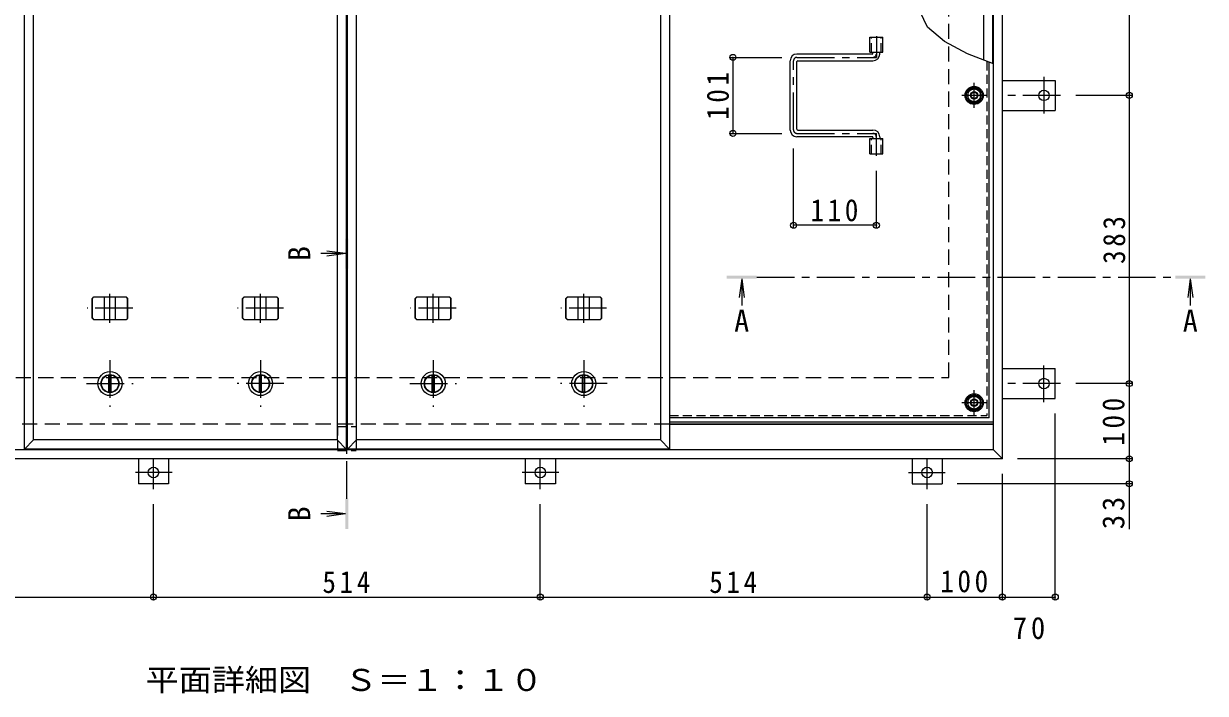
# Model space of a CAD drawing. Units: millimetres at full size, sheet at 1:10. Extents: x -2620 to 2776, y -1962 to 1690.
# Drawn here: x -1802 to -232, y -330 to 560 of the extents above; entities that cross this region are included whole.
import ezdxf
from ezdxf.enums import TextEntityAlignment as Align

# ---------------------------------------------------------------- set-up
doc = ezdxf.new("R2010")
doc.units = ezdxf.units.MM
doc.header["$LTSCALE"] = 10
doc.header["$PDMODE"] = 32
doc.header["$PDSIZE"] = 8
for name, pattern in [('CHAIN1', [8, 5, -1, 1, -1]), ('DASHED1', [1.8, 1.2, -0.6]), ('DASHED2', [3, 2, -1])]:
    doc.linetypes.add(name, pattern=pattern)
for name, color, linetype, lineweight in [('0-1_躯体', 2, 'Continuous', 9), ('0-2_仕上', 3, 'Continuous', 9), ('0-3_建具', 4, 'Continuous', 9), ('0-4_その他', 7, 'Continuous', 9), ('0-5_寸法', 7, 'Continuous', 9), ('0-6_ハッチ', 6, 'Continuous', 9), ('0-7', 2, 'Continuous', 9), ('0-A', 3, 'DASHED1', 9), ('0-C', 2, 'Continuous', 9), ('0-E', 3, 'Continuous', 9), ('0-F', 7, 'Continuous', 9)]:
    doc.layers.add(name, color=color, linetype=linetype, lineweight=lineweight)
doc.styles.add('ＭＳ ゴシック', font='')
doc.styles.get('ＭＳ ゴシック').set_extended_font_data('MS Gothic')

msp = doc.modelspace()

# ---------------------------------------------------------------- linework, layer by layer
at = {"layer": '0-1_躯体', "linetype": 'DASHED2'}
for p, q in [((-572.75, 90.03), (-572.75, 840.03)), ((-2172.75, 90.03), (-572.75, 90.03)), ((-944.25, 28.03), (-2231.75, 28.03))]:
    msp.add_line(p, q, dxfattribs=at)
at = {"layer": '0-1_躯体'}
msp.add_line((-513.75, 28.04), (-944.25, 28.04), dxfattribs=at)
at = {"layer": '0-2_仕上'}
for p, q in [((-1801.25, -4.97), (-1801.25, 935.03)), ((-1373.75, 935.03), (-1373.75, -4.97)), ((-1371.75, -4.97), (-1371.75, 935.03)), ((-944.25, 935.03), (-944.25, -4.97)), ((-514.75, 935.03), (-514.75, 507.27)), ((-1789.25, 7.03), (-1789.25, 923.03)), ((-1385.75, 923.03), (-1385.75, 7.03)), ((-1359.75, 7.03), (-1359.75, 923.03)), ((-956.25, 923.03), (-956.25, 7.03)), ((-526.75, 923.03), (-526.75, 511.92)), ((-677.9, 522.53), (-677.9, 542.53)), ((-677.9, 542.53), (-660.6, 542.53)), ((-660.6, 522.53), (-660.6, 542.53)), ((-677.9, 522.53), (-660.6, 522.53)), ((-677.9, 387.53), (-677.9, 407.53)), ((-677.9, 407.53), (-660.6, 407.53)), ((-660.6, 387.53), (-660.6, 407.53)), ((-677.9, 387.53), (-660.6, 387.53)), ((-1801.25, -4.97), (-1789.25, 7.03)), ((-1371.75, -4.97), (-1359.75, 7.03)), ((-1373.75, -4.97), (-1801.25, -4.97)), ((-944.25, -4.97), (-1371.75, -4.97))]:
    msp.add_line(p, q, dxfattribs=at)
at = {"layer": '0-2_仕上', "linetype": 'DASHED1'}
for p, q in [((-675.6, 522.53), (-675.6, 542.53)), ((-662.9, 522.53), (-662.9, 542.53)), ((-675.6, 387.53), (-675.6, 407.53)), ((-662.9, 387.53), (-662.9, 407.53))]:
    msp.add_line(p, q, dxfattribs=at)
at = {"layer": '0-2_仕上', "color": 4}
for p, q in [((-1374.75, 254.79), (-1407.52, 254.79)), ((-1374.75, 254.79), (-1399.53, 258.06)), ((-1374.75, 254.79), (-1399.53, 251.53)), ((-848.14, 221.3), (-851.4, 196.52)), ((-848.14, 221.3), (-848.14, 185.7)), ((-848.14, 221.3), (-844.88, 196.52)), ((-252.07, 221.3), (-255.33, 196.52)), ((-252.07, 221.3), (-248.81, 196.52)), ((-252.07, 221.3), (-252.07, 185.7)), ((-1374.75, -91.18), (-1407.52, -91.18)), ((-1374.75, -91.18), (-1399.53, -87.91)), ((-1374.75, -91.18), (-1399.53, -94.44))]:
    msp.add_line(p, q, dxfattribs=at)
at = {"layer": '0-2_仕上', "color": 4, "linetype": 'CHAIN1'}
for p, q in [((-1372.75, -71.18), (-1372.75, 234.79)), ((-828.14, 223.3), (-272.07, 223.3))]:
    msp.add_line(p, q, dxfattribs=at)
at = {"layer": '0-2_仕上'}
for points in [[(-1373.75, -4.97), (-1385.75, 7.03), (-1789.25, 7.03)], [(-944.25, -4.97), (-956.25, 7.03), (-1359.75, 7.03)]]:
    msp.add_lwpolyline(points, dxfattribs=at)
at = {"layer": '0-2_仕上', "color": 4}
for points in [[(-1370.75, 274.79), (-1374.75, 274.79), (-1370.75, 234.79), (-1374.75, 234.79)], [(-868.14, 221.3), (-868.14, 225.3), (-828.14, 221.3), (-828.14, 225.3)], [(-232.07, 221.3), (-232.07, 225.3), (-272.07, 221.3), (-272.07, 225.3)], [(-1374.75, -111.18), (-1370.75, -111.18), (-1374.75, -71.18), (-1370.75, -71.18)]]:
    msp.add_solid(points, dxfattribs=at)
at = {"layer": '0-3_建具', "color": 2}
for p, q in [((-501.75, -17.97), (-501.75, 948.03)), ((-513.75, -5.97), (-513.75, 936.03)), ((-513.75, 28.03), (-944.25, 28.03)), ((-513.75, -5.97), (-2231.75, -5.97)), ((-501.75, -17.97), (-513.75, -5.97)), ((-501.75, -17.97), (-2243.75, -17.97))]:
    msp.add_line(p, q, dxfattribs=at)
at = {"layer": '0-3_建具'}
for p, q in [((-1711.33, 195.03), (-1709.6, 197.03)), ((-1711.33, 169.03), (-1711.33, 195.03)), ((-1710.93, 195.03), (-1711.33, 195.03)), ((-1710.93, 195.03), (-1709.2, 197.03)), ((-1710.93, 169.03), (-1710.93, 195.03)), ((-1665.39, 197.03), (-1709.6, 197.03)), ((-1695, 167.03), (-1695, 197.03)), ((-1680, 167.03), (-1680, 197.03)), ((-1664.06, 195.03), (-1665.79, 197.03)), ((-1663.66, 195.03), (-1665.39, 197.03)), ((-1664.06, 169.03), (-1664.06, 195.03)), ((-1664.06, 195.03), (-1663.66, 195.03)), ((-1663.66, 169.03), (-1663.66, 195.03)), ((-1511.33, 195.03), (-1509.6, 197.03)), ((-1511.33, 169.03), (-1511.33, 195.03)), ((-1510.93, 195.03), (-1511.33, 195.03)), ((-1510.93, 195.03), (-1509.2, 197.03)), ((-1510.93, 169.03), (-1510.93, 195.03)), ((-1465.39, 197.03), (-1509.6, 197.03)), ((-1495, 167.03), (-1495, 197.03)), ((-1480, 167.03), (-1480, 197.03)), ((-1464.06, 195.03), (-1465.79, 197.03)), ((-1463.66, 195.03), (-1465.39, 197.03)), ((-1464.06, 169.03), (-1464.06, 195.03)), ((-1464.06, 195.03), (-1463.66, 195.03)), ((-1463.66, 169.03), (-1463.66, 195.03)), ((-1281.83, 195.03), (-1280.1, 197.03)), ((-1281.83, 169.03), (-1281.83, 195.03)), ((-1281.43, 195.03), (-1281.83, 195.03)), ((-1281.43, 195.03), (-1279.7, 197.03)), ((-1281.43, 169.03), (-1281.43, 195.03)), ((-1235.89, 197.03), (-1280.1, 197.03)), ((-1265.5, 167.03), (-1265.5, 197.03)), ((-1250.5, 167.03), (-1250.5, 197.03)), ((-1234.56, 195.03), (-1236.29, 197.03)), ((-1234.16, 195.03), (-1235.89, 197.03)), ((-1234.56, 169.03), (-1234.56, 195.03)), ((-1234.56, 195.03), (-1234.16, 195.03)), ((-1234.16, 169.03), (-1234.16, 195.03)), ((-1081.83, 195.03), (-1080.1, 197.03)), ((-1081.83, 169.03), (-1081.83, 195.03)), ((-1081.43, 195.03), (-1081.83, 195.03)), ((-1081.43, 195.03), (-1079.7, 197.03)), ((-1081.43, 169.03), (-1081.43, 195.03)), ((-1035.89, 197.03), (-1080.1, 197.03)), ((-1065.5, 167.03), (-1065.5, 197.03)), ((-1050.5, 167.03), (-1050.5, 197.03)), ((-1034.56, 195.03), (-1036.29, 197.03)), ((-1034.16, 195.03), (-1035.89, 197.03)), ((-1034.56, 169.03), (-1034.56, 195.03)), ((-1034.56, 195.03), (-1034.16, 195.03)), ((-1034.16, 169.03), (-1034.16, 195.03)), ((-1711.33, 169.03), (-1709.6, 167.03)), ((-1710.93, 169.03), (-1711.33, 169.03)), ((-1710.93, 169.03), (-1709.2, 167.03)), ((-1709.6, 167.03), (-1665.39, 167.03)), ((-1664.06, 169.03), (-1665.79, 167.03)), ((-1663.66, 169.03), (-1665.39, 167.03)), ((-1664.06, 169.03), (-1663.66, 169.03)), ((-1511.33, 169.03), (-1509.6, 167.03)), ((-1510.93, 169.03), (-1511.33, 169.03)), ((-1510.93, 169.03), (-1509.2, 167.03)), ((-1509.6, 167.03), (-1465.39, 167.03)), ((-1464.06, 169.03), (-1465.79, 167.03)), ((-1463.66, 169.03), (-1465.39, 167.03)), ((-1464.06, 169.03), (-1463.66, 169.03)), ((-1281.83, 169.03), (-1280.1, 167.03)), ((-1281.43, 169.03), (-1281.83, 169.03)), ((-1281.43, 169.03), (-1279.7, 167.03)), ((-1280.1, 167.03), (-1235.89, 167.03)), ((-1234.56, 169.03), (-1236.29, 167.03)), ((-1234.16, 169.03), (-1235.89, 167.03)), ((-1234.56, 169.03), (-1234.16, 169.03)), ((-1081.83, 169.03), (-1080.1, 167.03)), ((-1081.43, 169.03), (-1081.83, 169.03)), ((-1081.43, 169.03), (-1079.7, 167.03)), ((-1080.1, 167.03), (-1035.89, 167.03)), ((-1034.56, 169.03), (-1036.29, 167.03)), ((-1034.16, 169.03), (-1035.89, 167.03)), ((-1034.56, 169.03), (-1034.16, 169.03))]:
    msp.add_line(p, q, dxfattribs=at)
at = {"layer": '0-3_建具', "linetype": 'CHAIN1'}
for p, q in [((-1687.5, 162.58), (-1687.5, 201.49)), ((-1487.5, 162.58), (-1487.5, 201.49)), ((-1258, 162.58), (-1258, 201.49)), ((-1058, 162.58), (-1058, 201.49)), ((-1657.11, 182.03), (-1717.88, 182.03)), ((-1457.11, 182.03), (-1517.88, 182.03)), ((-1227.61, 182.03), (-1288.38, 182.03)), ((-1027.61, 182.03), (-1088.38, 182.03))]:
    msp.add_line(p, q, dxfattribs=at)
at = {"layer": '0-5_寸法'}
msp.add_line((-333.23, -51.17), (-333.23, -111.51), dxfattribs=at)
msp.add_lwpolyline([(-513.75, 506.89), (-548.29, 520.26), (-578.52, 536.69), (-601.09, 555.92), (-616.45, 587.37), (-632.26, 624.83), (-667.22, 651.05), (-697.19, 657.71), (-741.31, 661.04), (-781.69, 661.46), (-864.98, 665.2), (-944.25, 676.19)], dxfattribs=at)
at = {"layer": '0-5_寸法', "linetype": 'DASHED1'}
for points in [[(-1385.05, 24.84), (-1360.45, 24.84), (-1360.45, -7.16)], [(-1385.05, 24.84), (-1385.05, -7.16), (-1360.45, -7.16)]]:
    msp.add_lwpolyline(points, dxfattribs=at)
at = {"layer": '0-6_ハッチ', "linetype": 'CHAIN1'}
for p, q in [((-669.25, 543.91), (-669.25, 515.53)), ((-779.25, 419.04), (-779.25, 511.02)), ((-774.74, 515.53), (-669.25, 515.53)), ((-774.74, 414.53), (-669.25, 414.53)), ((-669.25, 384.65), (-669.25, 414.53))]:
    msp.add_line(p, q, dxfattribs=at)
at = {"layer": '0-6_ハッチ'}
for p, q in [((-674.75, 520.03), (-774.75, 520.03)), ((-673.75, 521.03), (-673.75, 522.53)), ((-664.75, 520.03), (-664.75, 522.53)), ((-783.75, 419.03), (-783.75, 511.03)), ((-774.75, 420.03), (-774.75, 510.03)), ((-773.75, 511.03), (-673.75, 511.03)), ((-674.75, 410.03), (-774.75, 410.03)), ((-773.75, 419.03), (-673.75, 419.03)), ((-673.75, 409.03), (-673.75, 407.53)), ((-664.75, 410.03), (-664.75, 407.53)), ((-944.25, 31.04), (-513.75, 31.04)), ((-944.25, 28.04), (-513.75, 28.04))]:
    msp.add_line(p, q, dxfattribs=at)
for centre in [(-539.25, 465.03), (-539.25, 56.53)]:
    msp.add_circle(centre, 10.5, dxfattribs=at)
for centre, radius, start, end in [((-774.75, 511.03), 9, 90, 180), ((-674.75, 521.03), 1, 270, 0), ((-673.75, 520.03), 9, 270, 0), ((-773.75, 510.03), 1, 90, 180), ((-774.75, 419.03), 9, 180, 270), ((-773.75, 420.03), 1, 180, 270), ((-674.75, 409.03), 1, 0, 90), ((-673.75, 410.03), 9, 0, 90)]:
    msp.add_arc(centre, radius, start, end, dxfattribs=at)
at = {"layer": '0-6_ハッチ', "linetype": 'CHAIN1'}
for centre, radius, start, end in [((-673.75, 520.03), 4.5, 270.29569, 0), ((-774.74, 511.02), 4.51, 90, 180), ((-774.74, 419.04), 4.51, 180, 270), ((-673.75, 410.03), 4.5, 0, 89.70431)]:
    msp.add_arc(centre, radius, start, end, dxfattribs=at)
at = {"layer": '0-7'}
for p, q in [((-539.25, 474.85), (-547.75, 469.94)), ((-530.75, 469.94), (-539.25, 474.85)), ((-547.75, 469.94), (-547.75, 460.13)), ((-547.75, 460.13), (-539.25, 455.22)), ((-539.25, 455.22), (-530.75, 460.13)), ((-530.75, 460.13), (-530.75, 469.94)), ((-539.25, 66.35), (-547.75, 61.44)), ((-530.75, 61.44), (-539.25, 66.35)), ((-547.75, 61.44), (-547.75, 51.63)), ((-547.75, 51.63), (-539.25, 46.72)), ((-539.25, 46.72), (-530.75, 51.63)), ((-530.75, 51.63), (-530.75, 61.44))]:
    msp.add_line(p, q, dxfattribs=at)
at = {"layer": '0-7', "linetype": 'CHAIN1'}
for p, q in [((-539.25, 448.46), (-539.25, 481.61)), ((-522.68, 465.03), (-555.82, 465.03)), ((-539.25, 39.96), (-539.25, 73.11)), ((-522.68, 56.53), (-555.82, 56.53))]:
    msp.add_line(p, q, dxfattribs=at)
at = {"layer": '0-7', "color": 134, "lineweight": 5}
for centre in [(-539.25, 465.03), (-539.25, 56.53)]:
    msp.add_circle(centre, 12, dxfattribs=at)
at = {"layer": '0-7'}
for centre in [(-539.25, 465.03), (-539.25, 56.53)]:
    msp.add_circle(centre, 8.5, dxfattribs=at)
at = {"layer": '0-7', "color": 5, "lineweight": 5}
for centre, radius in [((-539.25, 465.03), 5), ((-539.25, 465.03), 4.19), ((-539.25, 56.53), 5), ((-539.25, 56.53), 4.19)]:
    msp.add_circle(centre, radius, dxfattribs=at)
at = {"layer": '0-A'}
for p in [(-522.45, 510.26), (-944.25, 39.73)]:
    msp.add_line(p, (-522.45, 39.73), dxfattribs=at)
at = {"layer": '0-A', "linetype": 'Continuous'}
for q in [(-519.25, 509.02), (-944.25, 36.53)]:
    msp.add_line((-519.25, 36.53), q, dxfattribs=at)
at = {"layer": '0-C', "linetype": 'CHAIN1'}
for p, q in [((-1687.5, 113.03), (-1687.5, 51.03)), ((-1487.5, 113.03), (-1487.5, 51.03)), ((-1258, 113.03), (-1258, 51.03)), ((-1058, 113.03), (-1058, 51.03)), ((-1718.5, 82.03), (-1656.5, 82.03)), ((-1456.5, 82.03), (-1518.5, 82.03)), ((-1289, 82.03), (-1227, 82.03)), ((-1027, 82.03), (-1089, 82.03))]:
    msp.add_line(p, q, dxfattribs=at)
at = {"layer": '0-C'}
for p, q in [((-1689, 70.63), (-1689, 93.44)), ((-1686, 70.63), (-1686, 93.44)), ((-1489, 70.63), (-1489, 93.44)), ((-1486, 70.63), (-1486, 93.44)), ((-1259.5, 70.63), (-1259.5, 93.44)), ((-1256.5, 70.63), (-1256.5, 93.44)), ((-1059.5, 70.63), (-1059.5, 93.44)), ((-1056.5, 70.63), (-1056.5, 93.44))]:
    msp.add_line(p, q, dxfattribs=at)
for centre, radius in [((-1687.5, 82.03), 16), ((-1487.5, 82.03), 16), ((-1258, 82.03), 16), ((-1058, 82.03), 16), ((-1687.5, 82.03), 12), ((-1687.5, 82.03), 11.5), ((-1487.5, 82.03), 12), ((-1487.5, 82.03), 11.5), ((-1258, 82.03), 12), ((-1258, 82.03), 11.5), ((-1058, 82.03), 12), ((-1058, 82.03), 11.5)]:
    msp.add_circle(centre, radius, dxfattribs=at)
at = {"layer": '0-E', "linetype": 'CHAIN1'}
for p, q in [((-446.55, 489.87), (-446.55, 440.99)), ((-424.39, 465.03), (-501.75, 465.03)), ((-446.55, 57.19), (-446.55, 106.08)), ((-424.39, 82.03), (-501.75, 82.03)), ((-1629.75, -58.32), (-1629.75, -18.17)), ((-1115.75, -58.32), (-1115.75, -18.17)), ((-601.75, -58.32), (-601.75, -18.17)), ((-1604.91, -36.17), (-1653.79, -36.17)), ((-1090.91, -36.17), (-1139.79, -36.17)), ((-626.59, -36.17), (-577.7, -36.17))]:
    msp.add_line(p, q, dxfattribs=at)
at = {"layer": '0-E'}
for p, q in [((-501.75, 485.03), (-431.55, 485.03)), ((-431.55, 485.03), (-431.55, 445.03)), ((-501.75, 445.03), (-431.55, 445.03)), ((-501.75, 102.03), (-431.55, 102.03)), ((-431.55, 62.03), (-431.55, 102.03)), ((-501.75, 62.03), (-431.55, 62.03)), ((-1649.75, -17.97), (-1649.75, -51.17)), ((-1609.75, -17.97), (-1609.75, -51.17)), ((-1135.75, -17.97), (-1135.75, -51.17)), ((-1095.75, -17.97), (-1095.75, -51.17)), ((-621.75, -17.97), (-621.75, -51.17)), ((-581.75, -17.97), (-581.75, -51.17)), ((-1609.75, -51.17), (-1649.75, -51.17)), ((-1095.75, -51.17), (-1135.75, -51.17)), ((-621.75, -51.17), (-581.75, -51.17))]:
    msp.add_line(p, q, dxfattribs=at)
for centre in [(-446.55, 465.03), (-446.55, 82.03), (-1629.75, -36.17), (-1115.75, -36.17), (-601.75, -36.17)]:
    msp.add_circle(centre, 7, dxfattribs=at)
at = {"layer": '0-F'}
for p, q in [((-333.23, 848.03), (-333.23, 465.03)), ((-862.87, 515.53), (-794.74, 515.53)), ((-859.87, 515.53), (-859.87, 414.53)), ((-330.23, 465.03), (-404.39, 465.03)), ((-333.23, 465.03), (-333.23, 82.03)), ((-862.87, 414.53), (-794.74, 414.53)), ((-779.25, 289.38), (-779.25, 394.53)), ((-669.25, 289.38), (-669.25, 364.65)), ((-669.25, 292.38), (-779.25, 292.38)), ((-330.23, 82.03), (-404.39, 82.03)), ((-333.23, 82.03), (-333.23, -17.97)), ((-431.55, -204.75), (-431.55, 42.03)), ((-330.23, -17.97), (-481.75, -17.97)), ((-333.23, -17.97), (-333.23, -51.17)), ((-501.75, -204.75), (-501.75, -37.97)), ((-330.23, -51.17), (-561.75, -51.17)), ((-1629.75, -204.75), (-1629.75, -78.32)), ((-1115.75, -204.75), (-1115.75, -78.32)), ((-601.75, -204.75), (-601.75, -78.32)), ((-2143.75, -201.75), (-1629.75, -201.75)), ((-1629.75, -201.75), (-1115.75, -201.75)), ((-1115.75, -201.75), (-601.75, -201.75)), ((-601.75, -201.75), (-501.75, -201.75)), ((-501.75, -201.75), (-431.55, -201.75))]:
    msp.add_line(p, q, dxfattribs=at)
for p in [(-859.87, 515.53), (-333.23, 465.03), (-859.87, 414.53), (-779.25, 292.38), (-669.25, 292.38), (-333.23, 82.03), (-333.23, -17.97), (-333.23, -51.17), (-1629.75, -201.75), (-1115.75, -201.75), (-601.75, -201.75), (-501.75, -201.75), (-431.55, -201.75)]:
    msp.add_point(p, dxfattribs=at)

# ---------------------------------------------------------------- texts
at = {"layer": '0-4_その他', "color": 2, "style": 'ＭＳ ゴシック', "width": 1.1}
msp.add_text('平面詳細図\u3000Ｓ＝１：１０', height=29.33, dxfattribs=at).set_placement((-1640.25, -335.34), align=Align.BOTTOM_LEFT)
at = {"layer": '0-5_寸法', "color": 2, "style": 'ＭＳ ゴシック'}
for p in [(-1412.61, 244.79), (-1412.61, -101.18)]:
    msp.add_text('B', height=29.33, rotation=90, dxfattribs=at).set_placement(p, align=Align.BOTTOM_LEFT)
for p in [(-858.14, 142.02), (-262.07, 142.02)]:
    msp.add_text('A', height=29.33, dxfattribs=at).set_placement(p, align=Align.BOTTOM_LEFT)
at = {"layer": '0-F', "color": 2, "char_height": 29.33, "attachment_point": 7, "rotation": 90, "style": 'ＭＳ ゴシック'}
for s, insert in [('\\T1.27;\\W0.9;101', (-864.87, 432.53)), ('\\T1.27;\\W0.9;383', (-338.23, 241.03)), ('\\T1.27;\\W0.9;100', (-339.23, -0.47)), ('\\T1.27;\\W0.95;33', (-339.23, -111.51))]:
    msp.add_mtext(s, dxfattribs=dict(at, insert=insert))
at = {"layer": '0-F', "color": 2, "char_height": 29.33, "attachment_point": 7, "style": 'ＭＳ ゴシック'}
for s, insert in [('\\T1.27;\\W0.9;110', (-756.75, 297.38)), ('\\T1.27;\\W0.9;514', (-1405.25, -196.75)), ('\\T1.27;\\W0.9;514', (-891.25, -196.75)), ('\\T1.27;\\W0.9;100', (-584.25, -195.75)), ('\\T1.27;\\W0.95;70', (-487.9, -257.93))]:
    msp.add_mtext(s, dxfattribs=dict(at, insert=insert))

doc.saveas('drawing.dxf')
